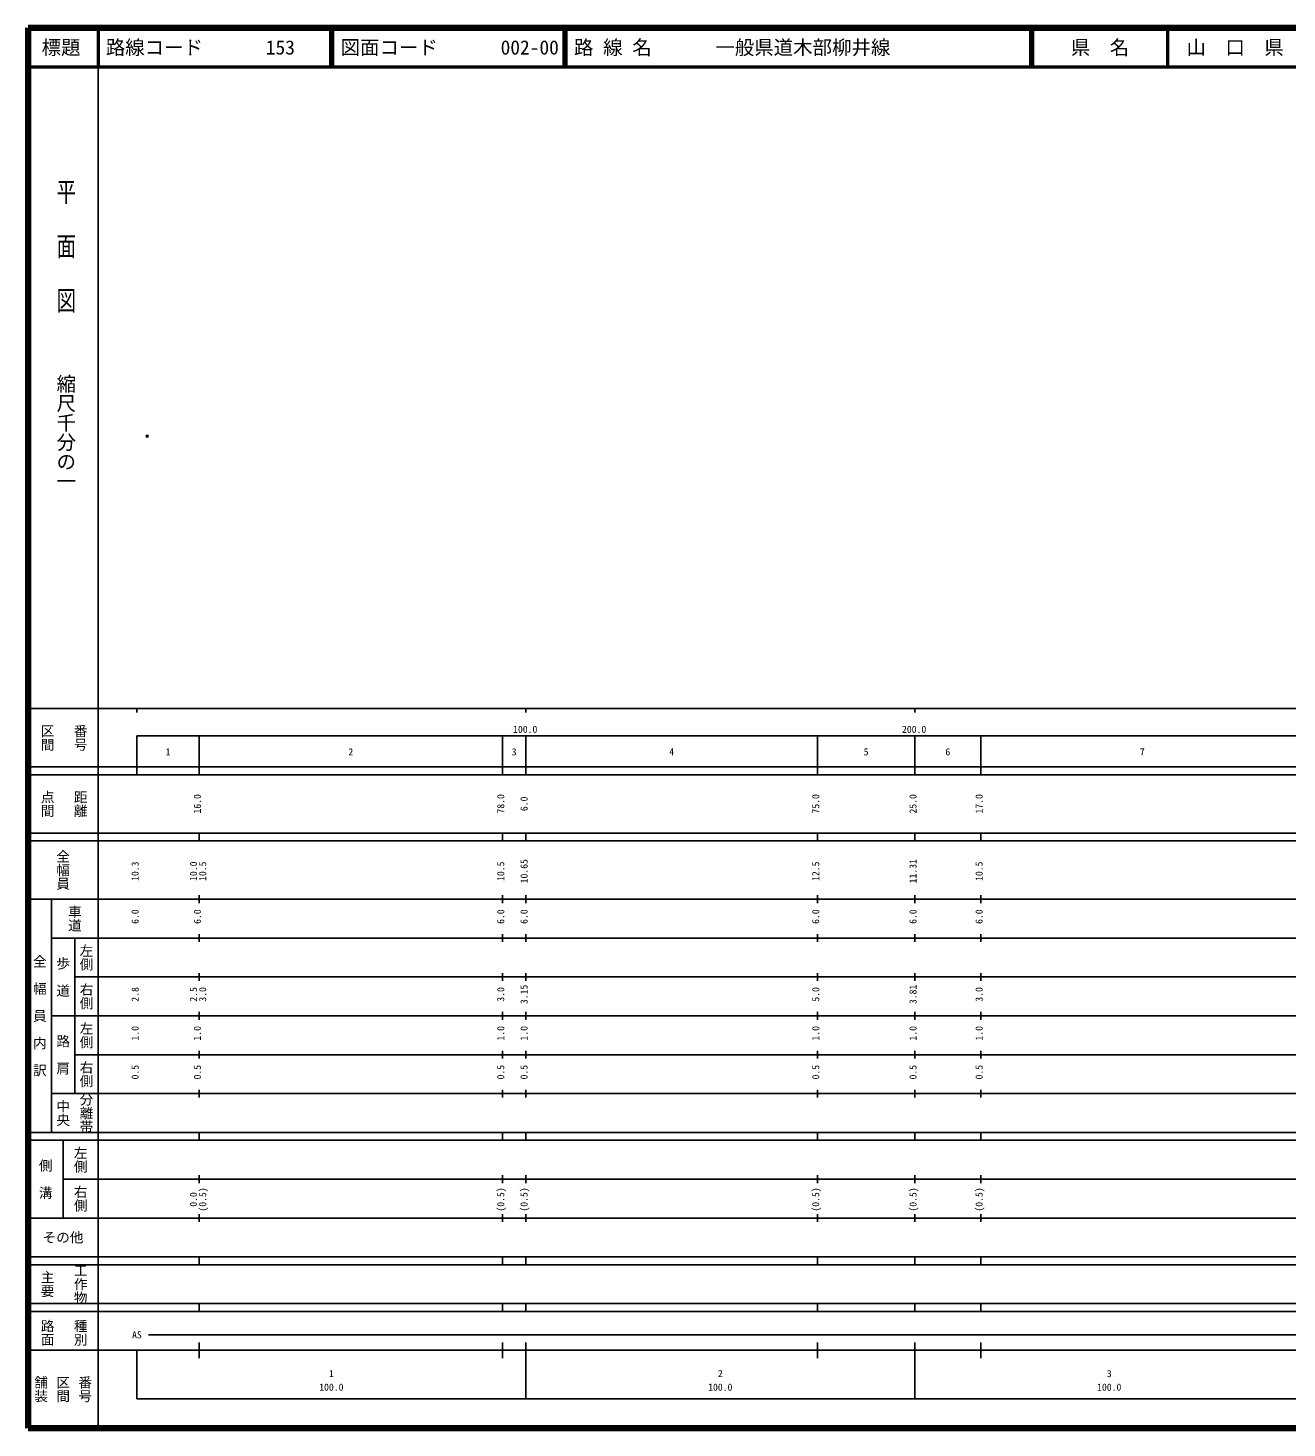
# Model space of a CAD drawing. Units: millimetres on the paper. Extents: x 40 to 680, y 20 to 380.
# Drawn here: x 40 to 363.7, y 20 to 380 of the extents above; entities that cross this region are included whole.
import ezdxf
from ezdxf.enums import TextEntityAlignment as Align

# ---------------------------------------------------------------- set-up
doc = ezdxf.new("R2010")
doc.units = ezdxf.units.MM
doc.header["$PDMODE"] = 32
doc.header["$PDSIZE"] = 0.5
doc.layers.add('M-OTRS', color=6, linetype='Continuous')
doc.layers.add('M-TTL-TXT', color=7, linetype='Continuous')
for name, color, linetype, lineweight in [('M-TTL', 2, 'Continuous', 140), ('M-TTL-BAND', 7, 'Continuous', 25), ('M-TTL-LINE', 7, 'Continuous', 50)]:
    doc.layers.add(name, color=color, linetype=linetype, lineweight=lineweight)
doc.styles.add('@ＭＳ ゴシック', font='')
doc.styles.add('ＭＳ ゴシック', font='')
doc.styles.get('@ＭＳ ゴシック').set_extended_font_data('@MS Gothic')
doc.styles.get('ＭＳ ゴシック').set_extended_font_data('MS Gothic')

msp = doc.modelspace()

# ---------------------------------------------------------------- linework, layer by layer
at = {"layer": 'M-OTRS'}
msp.add_point((70.638, 275.061), dxfattribs=at)
at = {"layer": 'M-TTL'}
for p, q in [((40, 380), (40, 20)), ((680, 380), (40, 380)), ((40, 20), (680, 20))]:
    msp.add_line(p, q, dxfattribs=at)
at = {"layer": 'M-TTL-BAND'}
for p, q in [((58, 370), (58, 20)), ((40, 205), (579, 205)), ((68, 205), (68, 204)), ((168, 205), (168, 204)), ((268, 205), (268, 204)), ((68, 198), (579, 198)), ((68, 198), (68, 188)), ((84, 188), (84, 198)), ((162, 188), (162, 198)), ((168, 188), (168, 198)), ((243, 188), (243, 198)), ((268, 188), (268, 198)), ((285, 188), (285, 198)), ((40, 190), (579, 190)), ((40, 188), (579, 188)), ((40, 173), (579, 173)), ((84, 171), (84, 173)), ((162, 171), (162, 173)), ((168, 171), (168, 173)), ((243, 171), (243, 173)), ((268, 171), (268, 173)), ((285, 171), (285, 173)), ((40, 171), (579, 171)), ((40, 156), (579, 156)), ((46, 96), (46, 156)), ((84, 155), (84, 157)), ((162, 155), (162, 157)), ((168, 155), (168, 157)), ((243, 155), (243, 157)), ((268, 155), (268, 157)), ((285, 155), (285, 157)), ((46, 146), (579, 146)), ((52, 146), (52, 106)), ((84, 145), (84, 147)), ((162, 145), (162, 147)), ((168, 145), (168, 147)), ((243, 145), (243, 147)), ((268, 145), (268, 147)), ((285, 145), (285, 147)), ((84, 135), (84, 137)), ((162, 135), (162, 137)), ((168, 135), (168, 137)), ((243, 135), (243, 137)), ((268, 135), (268, 137)), ((285, 135), (285, 137)), ((52, 136), (579, 136)), ((46, 126), (579, 126)), ((84, 125), (84, 127)), ((162, 125), (162, 127)), ((168, 125), (168, 127)), ((243, 125), (243, 127)), ((268, 125), (268, 127)), ((285, 125), (285, 127)), ((52, 116), (579, 116)), ((84, 115), (84, 117)), ((162, 115), (162, 117)), ((168, 115), (168, 117)), ((243, 115), (243, 117)), ((268, 115), (268, 117)), ((285, 115), (285, 117)), ((46, 106), (579, 106)), ((84, 105), (84, 107)), ((162, 105), (162, 107)), ((168, 105), (168, 107)), ((243, 105), (243, 107)), ((268, 105), (268, 107)), ((285, 105), (285, 107)), ((40, 96), (579, 96)), ((40, 94), (579, 94)), ((49, 94), (49, 74)), ((84, 94), (84, 96)), ((162, 94), (162, 96)), ((168, 94), (168, 96)), ((243, 94), (243, 96)), ((268, 94), (268, 96)), ((285, 94), (285, 96)), ((49, 84), (579, 84)), ((84, 83), (84, 85)), ((162, 83), (162, 85)), ((168, 83), (168, 85)), ((243, 83), (243, 85)), ((268, 83), (268, 85)), ((285, 83), (285, 85)), ((40, 74), (579, 74)), ((84, 73), (84, 75)), ((162, 73), (162, 75)), ((168, 73), (168, 75)), ((243, 73), (243, 75)), ((268, 73), (268, 75)), ((285, 73), (285, 75)), ((40, 64), (579, 64)), ((40, 62), (579, 62)), ((84, 62), (84, 64)), ((162, 62), (162, 64)), ((168, 62), (168, 64)), ((243, 62), (243, 64)), ((268, 62), (268, 64)), ((285, 62), (285, 64)), ((40, 52), (579, 52)), ((84, 50), (84, 52)), ((162, 50), (162, 52)), ((168, 50), (168, 52)), ((243, 50), (243, 52)), ((268, 50), (268, 52)), ((285, 50), (285, 52)), ((40, 50), (579, 50)), ((71, 44), (565, 44)), ((40, 40), (579, 40)), ((68, 40), (68, 27.5)), ((84, 38), (84, 42)), ((162, 38), (162, 42)), ((168, 27.5), (168, 42)), ((243, 38), (243, 42)), ((268, 27.5), (268, 42)), ((285, 38), (285, 42)), ((68, 27.5), (579, 27.5))]:
    msp.add_line(p, q, dxfattribs=at)
at = {"layer": 'M-TTL-LINE'}
for p, q in [((58, 380), (58, 370)), ((117.75, 380), (117.75, 370)), ((118.25, 380), (118.25, 370)), ((177.75, 380), (177.75, 370)), ((178.25, 380), (178.25, 370)), ((297.75, 380), (297.75, 370)), ((298.25, 380), (298.25, 370)), ((333, 380), (333, 370)), ((40, 370), (680, 370))]:
    msp.add_line(p, q, dxfattribs=at)

# ---------------------------------------------------------------- texts
at = {"layer": 'M-TTL-BAND', "style": '@ＭＳ ゴシック', "width": 1.4}
msp.add_text('平  面  図', height=3.666, rotation=270, dxfattribs=at).set_placement((49.777, 306.475), align=Align.MIDDLE_RIGHT)
at = {"layer": 'M-TTL-BAND', "style": '@ＭＳ ゴシック'}
msp.add_text('縮尺千分の一', height=3.666, rotation=270, dxfattribs=at).set_placement((49.777, 261.03), align=Align.MIDDLE_RIGHT)
for s, p in [('区間', (45, 197.5)), ('番号', (53.5, 197.5)), ('点間', (45, 180.5)), ('距離', (53.5, 180.5)), ('全幅員', (49, 163.5)), ('車道', (52, 151)), ('左側', (55, 141)), ('全\u3000幅\u3000員\u3000内\u3000訳', (43, 126)), ('歩\u3000道', (49, 136)), ('右側', (55, 131)), ('左側', (55, 121)), ('路\u3000肩', (49, 116)), ('右側', (55, 111)), ('分離帯', (55, 101)), ('中央', (49, 101)), ('左側', (53.5, 89)), ('側\u3000溝', (44.5, 84)), ('右側', (53.5, 79)), ('工作物', (53.5, 57)), ('主要', (45, 57)), ('路面', (45, 44.5)), ('種別', (53.5, 44.5)), ('舗装', (43.333, 30)), ('区間', (49, 30)), ('番号', (54.667, 30))]:
    msp.add_text(s, height=2.566, rotation=270, dxfattribs=at).set_placement(p, align=Align.MIDDLE_CENTER)
at = {"layer": 'M-TTL-BAND', "style": 'ＭＳ ゴシック'}
for s, p in [('100.0', (167.844, 198.195)), ('200.0', (267.844, 198.195)), ('1', (76, 192.405)), ('2', (123, 192.405)), ('3', (165, 192.405)), ('4', (205.5, 192.405)), ('5', (255.5, 192.405)), ('6', (276.5, 192.405)), ('7', (326.5, 192.405)), ('AS', (68, 42.5)), ('1', (118, 32.523)), ('2', (218, 32.523)), ('3', (318, 32.523)), ('100.0', (118, 29.033)), ('100.0', (218, 29.033)), ('100.0', (318, 29.033))]:
    msp.add_text(s, height=1.833, dxfattribs=at).set_placement(p, align=Align.BOTTOM_CENTER)
for s, p in [('16.0', (85, 180.5)), ('78.0', (163, 180.5)), ('6.0', (169, 180.5)), ('75.0', (244, 180.5)), ('25.0', (269, 180.5)), ('17.0', (286, 180.5)), ('10.65', (169, 163.174)), ('11.31', (269, 163.174)), ('10.3', (69, 163.174)), ('10.0', (84, 163.174)), ('10.5', (86.37, 163.174)), ('10.5', (163, 163.174)), ('12.5', (244, 163.174)), ('10.5', (286, 163.174)), ('6.0', (69, 151.5)), ('6.0', (85, 151.5)), ('6.0', (163, 151.5)), ('6.0', (169, 151.5)), ('6.0', (244, 151.5)), ('6.0', (269, 151.5)), ('6.0', (286, 151.5)), ('2.8', (69, 131.5)), ('2.5', (84, 131.5)), ('3.0', (86.37, 131.5)), ('3.0', (163, 131.5)), ('3.15', (169, 131.5)), ('5.0', (244, 131.5)), ('3.81', (269, 131.5)), ('3.0', (286, 131.5)), ('1.0', (69, 121.5)), ('1.0', (85, 121.5)), ('1.0', (163, 121.5)), ('1.0', (169, 121.5)), ('1.0', (244, 121.5)), ('1.0', (269, 121.5)), ('1.0', (286, 121.5)), ('0.5', (69, 111.5)), ('0.5', (85, 111.5)), ('0.5', (163, 111.5)), ('0.5', (169, 111.5)), ('0.5', (244, 111.5)), ('0.5', (269, 111.5)), ('0.5', (286, 111.5)), ('0.0', (84, 78.764)), ('(0.5)', (86.37, 78.764)), ('(0.5)', (163, 78.764)), ('(0.5)', (169, 78.764)), ('(0.5)', (244, 78.764)), ('(0.5)', (269, 78.764)), ('(0.5)', (286, 78.764))]:
    msp.add_text(s, height=1.833, rotation=90, dxfattribs=at).set_placement(p, align=Align.BOTTOM_CENTER)
msp.add_text('その他', height=2.566, dxfattribs=at).set_placement((49, 69), align=Align.MIDDLE_CENTER)
at = {"layer": 'M-TTL-TXT', "style": 'ＭＳ ゴシック'}
for s, p in [('標題', (48.5, 375)), ('県\u3000名', (315.625, 375)), ('山\u3000口\u3000県', (350.375, 375))]:
    msp.add_text(s, height=3.666, dxfattribs=at).set_placement(p, align=Align.MIDDLE_CENTER)
for s, p in [('路線コード', (60, 375)), ('153', (101.142, 375)), ('153', (101.142, 375)), ('153', (101.142, 375)), ('図面コード', (120.38, 375)), ('002-00', (161.521, 375)), ('路 線 名', (180.38, 375)), ('一般県道木部柳井線', (216.734, 375))]:
    msp.add_text(s, height=3.666, dxfattribs=at).set_placement(p, align=Align.MIDDLE_LEFT)

doc.saveas('drawing.dxf')
